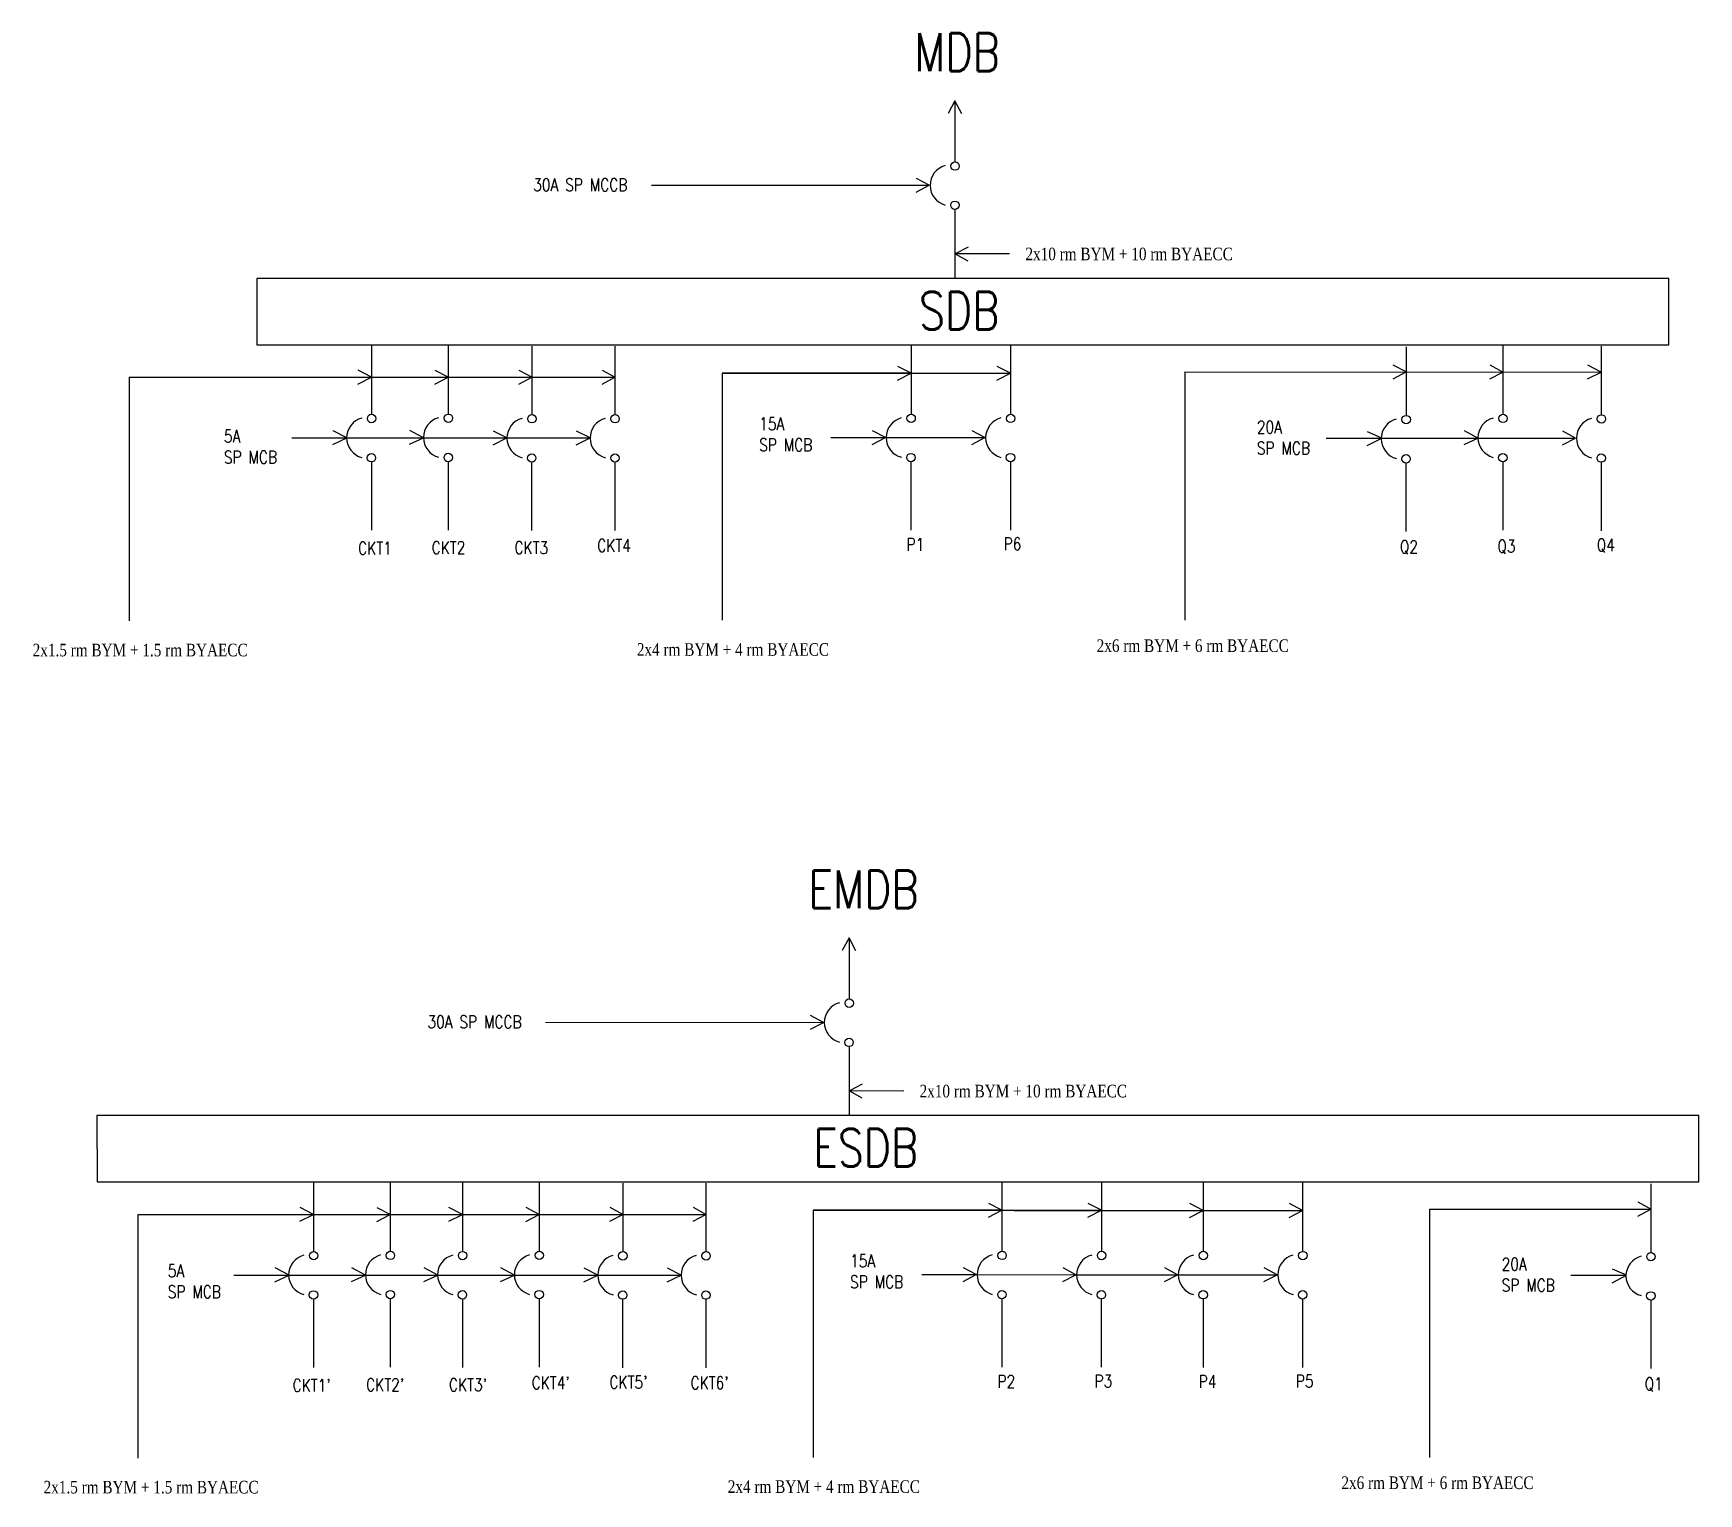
# Model space of a CAD drawing. Header units: inches. Extents: x 4849 to 14405, y -37970 to -930.
# Drawn here: x 7274.7 to 7671.2, y -37054 to -36706.2 of the extents above; entities that cross this region are included whole.
import ezdxf

# ---------------------------------------------------------------- set-up
doc = ezdxf.new("R2010")
doc.units = ezdxf.units.IN
doc.header["$LTSCALE"] = 10
doc.header["$MEASUREMENT"] = 0
doc.layers.add('Diagram', color=134, linetype='Continuous', plot=False)
doc.styles.get("Standard").update_dxf_attribs({"font": 'simplex.shx', "width": 0.8, "height": 3})

msp = doc.modelspace()

# ---------------------------------------------------------------- linework, layer by layer
at = {"layer": 'Diagram', "ltscale": 10}
for p, q in [((7494.09, -36722.25), (7492.46, -36725.29)), ((7495.72, -36725.37), (7494.09, -36722.25)), ((7494.09, -36722.27), (7494.09, -36736.8)), ((7487.99, -36742.37), (7484.94, -36740.74)), ((7421.84, -36742.36), (7487.99, -36742.37)), ((7484.87, -36744), (7487.99, -36742.37)), ((7494.15, -36764.43), (7494.15, -36748.12)), ((7497.23, -36757.09), (7494.15, -36758.72)), ((7507.08, -36758.73), (7494.15, -36758.72)), ((7494.15, -36758.72), (7497.16, -36760.36)), ((7355.19, -36780.61), (7355.19, -36796.92)), ((7373.47, -36780.55), (7373.47, -36796.86)), ((7393.35, -36780.68), (7393.35, -36796.98)), ((7413.16, -36780.68), (7413.16, -36796.98)), ((7483.63, -36780.57), (7483.63, -36796.88)), ((7507.32, -36780.58), (7507.32, -36796.89)), ((7601.48, -36780.87), (7601.48, -36797.17)), ((7624.53, -36780.6), (7624.53, -36796.91)), ((7647.95, -36780.7), (7647.95, -36797.01)), ((7297.49, -36788.1), (7413.16, -36788.11)), ((7297.52, -36788.1), (7297.52, -36846.13)), ((7351.91, -36789.72), (7355.19, -36788.11)), ((7355.19, -36788.11), (7351.99, -36786.45)), ((7370.29, -36789.76), (7373.47, -36788.11)), ((7373.47, -36788.11), (7370.36, -36786.5)), ((7390.28, -36789.75), (7393.35, -36788.11)), ((7393.35, -36788.11), (7390.35, -36786.49)), ((7410.13, -36789.74), (7413.16, -36788.11)), ((7413.16, -36788.11), (7410.2, -36786.48)), ((7438.64, -36787.13), (7438.64, -36845.98)), ((7483.63, -36787.13), (7438.65, -36787.13)), ((7438.65, -36787.13), (7507.31, -36787.13)), ((7480.39, -36788.8), (7483.63, -36787.13)), ((7483.63, -36787.13), (7480.46, -36785.53)), ((7504.09, -36788.79), (7507.32, -36787.13)), ((7507.32, -36787.13), (7504.16, -36785.53)), ((7548.82, -36786.83), (7548.82, -36845.98)), ((7548.82, -36786.84), (7647.95, -36786.85)), ((7598.38, -36788.5), (7601.48, -36786.84)), ((7601.48, -36786.84), (7598.45, -36785.23)), ((7621.45, -36788.5), (7624.53, -36786.85)), ((7624.53, -36786.85), (7621.52, -36785.23)), ((7644.66, -36788.48), (7647.95, -36786.86)), ((7647.95, -36786.86), (7644.74, -36785.22)), ((7349.35, -36802.55), (7346.04, -36800.86)), ((7367.56, -36802.56), (7364.32, -36800.8)), ((7477.52, -36802.45), (7474.48, -36800.82)), ((7501.21, -36802.46), (7498.17, -36800.83)), ((7618.61, -36802.58), (7615.38, -36800.85)), ((7336.2, -36802.55), (7407.25, -36802.56)), ((7345.97, -36804.13), (7349.35, -36802.55)), ((7364.24, -36804.07), (7367.56, -36802.56)), ((7384.13, -36804.19), (7387.43, -36802.56)), ((7387.43, -36802.56), (7384.2, -36800.93)), ((7403.94, -36804.19), (7407.25, -36802.56)), ((7407.25, -36802.56), (7404.01, -36800.93)), ((7464.55, -36802.44), (7477.52, -36802.45)), ((7474.4, -36804.08), (7477.52, -36802.45)), ((7477.52, -36802.45), (7501.21, -36802.46)), ((7498.09, -36804.1), (7501.21, -36802.46)), ((7582.44, -36802.57), (7641.85, -36802.58)), ((7592.26, -36804.38), (7595.73, -36802.57)), ((7595.73, -36802.57), (7592.33, -36801.11)), ((7615.31, -36804.11), (7618.61, -36802.58)), ((7638.73, -36804.21), (7641.85, -36802.58)), ((7641.85, -36802.58), (7638.8, -36800.95)), ((7355.24, -36824.55), (7355.24, -36808.24)), ((7373.52, -36824.49), (7373.52, -36808.18)), ((7393.4, -36824.61), (7393.4, -36808.31)), ((7413.22, -36824.61), (7413.22, -36808.31)), ((7483.68, -36824.51), (7483.68, -36808.2)), ((7507.37, -36824.52), (7507.37, -36808.21)), ((7601.54, -36824.8), (7601.54, -36808.49)), ((7624.58, -36824.53), (7624.58, -36808.23)), ((7648.01, -36824.64), (7648.01, -36808.33)), ((7468.89, -36921.59), (7467.26, -36924.64)), ((7470.53, -36924.71), (7468.89, -36921.59)), ((7468.89, -36921.61), (7468.89, -36936.15)), ((7396.65, -36941.71), (7462.79, -36941.72)), ((7459.67, -36943.35), (7462.79, -36941.72)), ((7462.79, -36941.72), (7459.74, -36940.09)), ((7468.95, -36963.78), (7468.95, -36947.47)), ((7472.04, -36956.44), (7468.95, -36958.07)), ((7481.89, -36958.08), (7468.95, -36958.07)), ((7468.95, -36958.07), (7471.96, -36959.7)), ((7341.39, -36979.97), (7341.39, -36996.28)), ((7359.67, -36979.91), (7359.67, -36996.22)), ((7376.84, -36979.96), (7376.84, -36996.27)), ((7395.12, -36979.9), (7395.12, -36996.21)), ((7415, -36980.02), (7415, -36996.33)), ((7434.81, -36980.02), (7434.81, -36996.33)), ((7505.28, -36979.92), (7505.28, -36996.22)), ((7528.97, -36979.93), (7528.97, -36996.24)), ((7553.18, -36979.94), (7553.18, -36996.25)), ((7576.87, -36979.95), (7576.87, -36996.26)), ((7659.76, -36980.21), (7659.76, -36996.52)), ((7341.39, -36987.47), (7338.19, -36985.81)), ((7359.67, -36987.46), (7356.56, -36985.86)), ((7376.84, -36987.45), (7373.64, -36985.8)), ((7395.12, -36987.45), (7392.01, -36985.84)), ((7415, -36987.45), (7412, -36985.84)), ((7434.81, -36987.46), (7431.85, -36985.82)), ((7505.28, -36986.48), (7460.3, -36986.48)), ((7460.3, -36986.48), (7528.97, -36986.48)), ((7460.3, -36986.48), (7460.3, -37045.33)), ((7502.04, -36988.14), (7505.28, -36986.48)), ((7505.28, -36986.48), (7502.12, -36984.88)), ((7508.2, -36986.5), (7576.87, -36986.5)), ((7525.74, -36988.14), (7528.97, -36986.48)), ((7528.97, -36986.48), (7525.81, -36984.88)), ((7549.95, -36988.17), (7553.18, -36986.5)), ((7553.18, -36986.5), (7550.02, -36984.9)), ((7573.64, -36988.17), (7576.87, -36986.5)), ((7576.87, -36986.5), (7573.72, -36984.9)), ((7607.09, -36986.18), (7607.09, -37045.33)), ((7607.09, -36986.19), (7659.72, -36986.2)), ((7656.65, -36987.85), (7659.76, -36986.19)), ((7659.76, -36986.19), (7656.72, -36984.58)), ((7299.6, -36987.45), (7299.6, -37045.48)), ((7299.62, -36987.45), (7434.81, -36987.46)), ((7338.12, -36989.08), (7341.39, -36987.47)), ((7356.49, -36989.12), (7359.67, -36987.46)), ((7373.57, -36989.07), (7376.84, -36987.45)), ((7391.94, -36989.11), (7395.12, -36987.45)), ((7411.93, -36989.1), (7415, -36987.45)), ((7431.78, -36989.09), (7434.81, -36987.46)), ((7322.4, -37001.91), (7393.45, -37001.92)), ((7332.17, -37003.49), (7335.56, -37001.91)), ((7335.56, -37001.91), (7332.24, -37000.22)), ((7350.45, -37003.42), (7353.76, -37001.92)), ((7353.76, -37001.92), (7350.52, -37000.16)), ((7357.85, -37001.9), (7428.9, -37001.91)), ((7367.62, -37003.47), (7371, -37001.9)), ((7371, -37001.9), (7367.69, -37000.21)), ((7385.9, -37003.41), (7389.21, -37001.9)), ((7389.21, -37001.9), (7385.97, -37000.15)), ((7405.78, -37003.54), (7409.08, -37001.91)), ((7409.08, -37001.91), (7405.85, -37000.27)), ((7425.59, -37003.54), (7428.9, -37001.91)), ((7428.9, -37001.91), (7425.66, -37000.27)), ((7486.2, -37001.79), (7499.18, -37001.8)), ((7496.06, -37003.43), (7499.18, -37001.8)), ((7499.18, -37001.8), (7496.13, -37000.16)), ((7499.17, -37001.8), (7522.86, -37001.81)), ((7519.75, -37003.44), (7522.86, -37001.81)), ((7522.86, -37001.81), (7519.82, -37000.18)), ((7522.26, -37001.81), (7547.08, -37001.82)), ((7543.96, -37003.45), (7547.08, -37001.82)), ((7547.08, -37001.82), (7544.03, -37000.19)), ((7547.07, -37001.83), (7570.77, -37001.83)), ((7567.65, -37003.47), (7570.77, -37001.83)), ((7570.77, -37001.83), (7567.72, -37000.2)), ((7640.71, -37001.92), (7654, -37001.93)), ((7650.54, -37003.73), (7654, -37001.92)), ((7654, -37001.92), (7650.61, -37000.46)), ((7341.45, -37023.91), (7341.45, -37007.6)), ((7359.73, -37023.85), (7359.73, -37007.54)), ((7376.9, -37023.9), (7376.9, -37007.59)), ((7395.17, -37023.84), (7395.17, -37007.53)), ((7415.06, -37023.96), (7415.06, -37007.65)), ((7434.87, -37023.96), (7434.87, -37007.65)), ((7505.33, -37023.85), (7505.33, -37007.55)), ((7529.02, -37023.87), (7529.02, -37007.56)), ((7553.24, -37023.88), (7553.24, -37007.57)), ((7576.93, -37023.89), (7576.93, -37007.58)), ((7659.82, -37024.15), (7659.82, -37007.84))]:
    msp.add_line(p, q, dxfattribs=at)
for points in [[(7664.01, -36764.56), (7327.88, -36764.56), (7327.88, -36780.38), (7664.01, -36780.38)], [(7671.15, -36963.9), (7289.83, -36963.9), (7289.85, -36979.73), (7671.15, -36979.73)]]:
    msp.add_lwpolyline(points, close=True, dxfattribs=at)
for centre in [(7494.12, -36737.8), (7494.09, -36747.14), (7373.5, -36797.86), (7483.66, -36797.88), (7507.35, -36797.89), (7624.56, -36797.9), (7355.22, -36797.92), (7393.38, -36797.98), (7413.19, -36797.98), (7601.52, -36798.17), (7647.99, -36798.01), (7355.18, -36807.27), (7373.46, -36807.21), (7393.34, -36807.33), (7413.16, -36807.33), (7483.62, -36807.22), (7507.31, -36807.24), (7601.48, -36807.52), (7624.52, -36807.25), (7647.95, -36807.35), (7468.93, -36937.15), (7468.89, -36946.49), (7341.42, -36997.28), (7359.7, -36997.22), (7376.87, -36997.27), (7395.15, -36997.21), (7415.03, -36997.33), (7434.85, -36997.33), (7505.31, -36997.22), (7529, -36997.24), (7553.22, -36997.25), (7576.91, -36997.26), (7659.79, -36997.52), (7341.39, -37006.63), (7359.67, -37006.56), (7376.84, -37006.61), (7395.11, -37006.55), (7415, -37006.68), (7434.81, -37006.68), (7505.27, -37006.57), (7528.96, -37006.58), (7553.18, -37006.59), (7576.87, -37006.61), (7659.76, -37006.87)]:
    msp.add_circle(centre, 1, dxfattribs=at)
for centre in [(7493.02, -36742.39), (7354.12, -36802.51), (7372.4, -36802.45), (7392.28, -36802.57), (7412.09, -36802.57), (7482.56, -36802.47), (7506.25, -36802.48), (7600.42, -36802.76), (7623.46, -36802.49), (7646.89, -36802.6), (7467.83, -36941.74), (7340.32, -37001.87), (7358.6, -37001.81), (7375.77, -37001.86), (7394.05, -37001.8), (7413.93, -37001.92), (7433.75, -37001.92), (7504.21, -37001.81), (7527.9, -37001.83), (7552.12, -37001.84), (7575.81, -37001.85), (7658.69, -37002.11)]:
    msp.add_arc(centre, 4.85, 104.9365, 255.3721, dxfattribs=at)

# ---------------------------------------------------------------- texts
at = {"layer": 'Diagram', "ltscale": 10, "attachment_point": 1}
for s, insert, char_height, width in [('MDB', (7484.42, -36706.19), 9, 27.5013), ('SDB', (7485.55, -36767.75), 9, 27.5013), ('CKT1', (7352.01, -36827.32), 3, 6.7472), ('CKT2', (7369.51, -36827.18), 3, 6.7472), ('CKT3', (7389.22, -36827.18), 3, 6.7472), ('CKT4', (7408.92, -36826.69), 3, 6.7472), ('P1', (7482.56, -36826.4), 3, 6.7472), ('P6', (7505.68, -36826.3), 3, 6.7472), ('Q2', (7600.01, -36826.98), 3, 6.7472), ('Q3', (7623.23, -36826.83), 3, 6.7472), ('Q4', (7646.89, -36826.54), 3, 6.7472), ('EMDB', (7459.22, -36905.54), 9, 27.5013), ('ESDB', (7460.35, -36967.09), 9, 27.5013), ("CKT1'", (7336.41, -37026.67), 3, 6.7472), ("CKT2'", (7353.91, -37026.52), 3, 6.7472), ("CKT3'", (7373.63, -37026.52), 3, 6.7472), ("CKT4'", (7393.32, -37026.04), 3, 6.7472), ("CKT5'", (7411.83, -37025.94), 3, 6.7472), ("CKT6'", (7431.15, -37026.07), 3, 6.7472), ('P2', (7504.21, -37025.75), 3, 6.7472), ('P3', (7527.33, -37025.65), 3, 6.7472), ('P4', (7552.11, -37025.77), 3, 6.7472), ('P5', (7575.24, -37025.67), 3, 6.7472), ('Q1', (7658.29, -37026.32), 3, 6.7472)]:
    msp.add_mtext(s, dxfattribs=dict(at, insert=insert, char_height=char_height, width=width))
at = {"layer": 'Diagram', "color": 1, "ltscale": 10, "char_height": 3, "attachment_point": 1}
for s, insert, width in [('30A SP MCCB', (7393.7, -36740.77), 26.5043), ('{\\fTimes New Roman|b0|i0|c0|p18;2x10 rm BYM + 10 rm BYAECC}', (7510.87, -36757.24), 55.9028), ('5A \\PSP MCB', (7320.06, -36800.63), 15.0807), ('15A \\PSP MCB', (7447.49, -36797.69), 15.0807), ('20A \\PSP MCB', (7565.98, -36798.47), 15.0807), ('{\\fTimes New Roman|b0|i0|c0|p18;2x1.5 rm BYM + 1.5 rm BYAECC}', (7274.52, -36851.56), 55.9028), ('{\\fTimes New Roman|b0|i0|c0|p18;2x4 rm BYM + 4 rm BYAECC}', (7418.36, -36851.43), 55.9028), ('{\\fTimes New Roman|b0|i0|c0|p18;2x6 rm BYM + 6 rm BYAECC}', (7527.83, -36850.52), 55.9028), ('30A SP MCCB', (7368.51, -36940.11), 26.5043), ('{\\fTimes New Roman|b0|i0|c0|p18;2x10 rm BYM + 10 rm BYAECC}', (7485.67, -36956.59), 55.9028), ('15A \\PSP MCB', (7469.14, -36997.04), 15.0807), ('20A \\PSP MCB', (7624.25, -36997.82), 15.0807), ('5A \\PSP MCB', (7306.7, -36999.39), 15.0807), ('{\\fTimes New Roman|b0|i0|c0|p18;2x6 rm BYM + 6 rm BYAECC}', (7586.1, -37049.86), 55.9028), ('{\\fTimes New Roman|b0|i0|c0|p18;2x1.5 rm BYM + 1.5 rm BYAECC}', (7277.13, -37050.91), 55.9028), ('{\\fTimes New Roman|b0|i0|c0|p18;2x4 rm BYM + 4 rm BYAECC}', (7440.01, -37050.78), 55.9028)]:
    msp.add_mtext(s, dxfattribs=dict(at, insert=insert, width=width))

doc.saveas('drawing.dxf')
